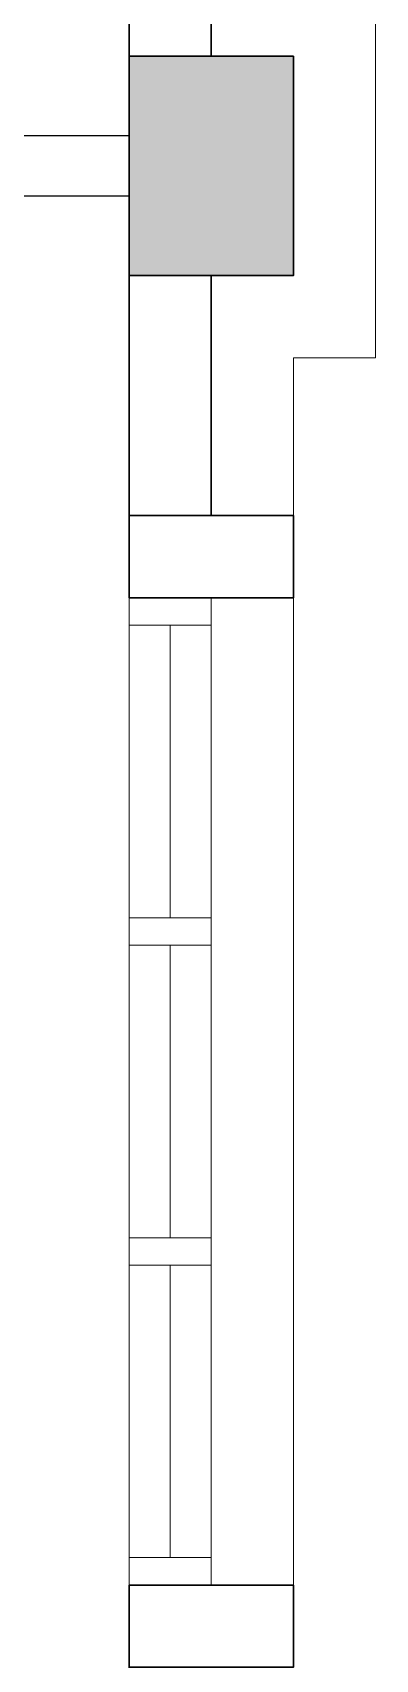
# Model space of a CAD drawing. Header units: inches. Extents: x -106504901 to 86801075, y -86378143 to 86869072.
# Drawn here: x 178140 to 178766, y 78417 to 81383 of the extents above; entities that cross this region are included whole.
import ezdxf

# ---------------------------------------------------------------- set-up
doc = ezdxf.new("R2010")
doc.units = ezdxf.units.IN
doc.header["$MEASUREMENT"] = 0
for name, color, linetype, lineweight in [('COLUMN', 8, 'Continuous', 30), ('LW', 8, 'Continuous', 20), ('wall', 8, 'Continuous', 30), ('WIN', 8, 'Continuous', 18)]:
    doc.layers.add(name, color=color, linetype=linetype, lineweight=lineweight)
doc.layers.add('partition', color=8, linetype='Continuous')

msp = doc.modelspace()

# ---------------------------------------------------------------- linework, layer by layer
at = {"layer": 'COLUMN'}
msp.add_lwpolyline([(178616, 81340.2), (178316, 81340.2), (178316, 80940.2), (178616, 80940.2)], close=True, dxfattribs=at)
msp.add_solid([(178616, 81340.2), (178316, 81340.2), (178616, 80940.2), (178316, 80940.2)], dxfattribs=at)
at = {"layer": 'LW'}
msp.add_line((178616, 80352.7), (178616, 78552.7), dxfattribs=at)
for points in [[(178616, 81777.7), (178616, 81490.2), (178766, 81490.2), (178766, 80790.2), (178616, 80790.2), (178616, 80502.7)], [(178541, 81340.2), (178616, 81340.2), (178616, 80940.2), (178541, 80940.2)]]:
    msp.add_lwpolyline(points, dxfattribs=at)
at = {"layer": 'partition'}
for p, q in [((178316, 81195.2), (174316, 81195.2)), ((178316, 81085.2), (174316, 81085.2))]:
    msp.add_line(p, q, dxfattribs=at)
at = {"layer": 'wall'}
for p, q in [((178316, 81777.7), (178316, 81340.2)), ((178466, 81777.7), (178466, 81340.2)), ((178316, 80352.7), (178316, 80940.2)), ((178466, 80502.7), (178466, 80940.2)), ((178316, 78552.7), (178316, 77965.2))]:
    msp.add_line(p, q, dxfattribs=at)
for points in [[(178316, 80502.7), (178316, 80352.7), (178616, 80352.7), (178616, 80502.7)], [(178316, 78552.7), (178316, 78402.7), (178616, 78402.7), (178616, 78552.7)]]:
    msp.add_lwpolyline(points, close=True, dxfattribs=at)
at = {"layer": 'WIN'}
for p, q in [((178316, 78552.7), (178316, 80352.7)), ((178466, 78577.7), (178466, 80327.7)), ((178391, 80302.7), (178391, 79769.3)), ((178391, 79719.3), (178391, 79186)), ((178391, 79136), (178391, 78602.7))]:
    msp.add_line(p, q, dxfattribs=at)
for points in [[(178466, 80352.7), (178466, 80302.7), (178316, 80302.7), (178316, 80352.7)], [(178466, 79769.3), (178466, 79719.3), (178316, 79719.3), (178316, 79769.3)], [(178466, 79186), (178466, 79136), (178316, 79136), (178316, 79186)], [(178466, 78602.7), (178466, 78552.7), (178316, 78552.7), (178316, 78602.7)]]:
    msp.add_lwpolyline(points, close=True, dxfattribs=at)

doc.saveas('drawing.dxf')
